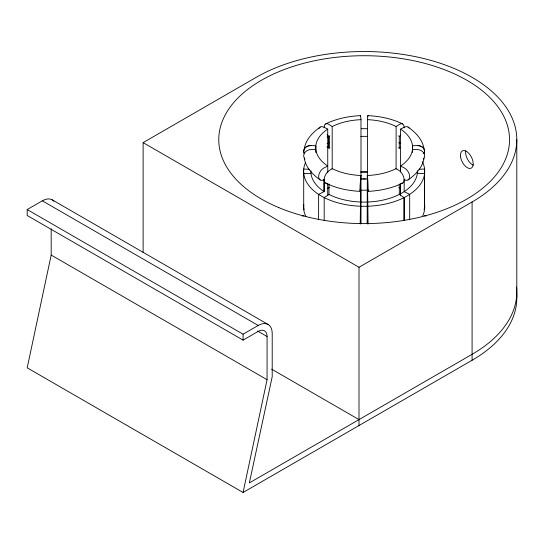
<?xml version="1.0" encoding="UTF-8"?>
<svg xmlns="http://www.w3.org/2000/svg" width="544" height="544" viewBox="0 0 544 544"><rect width="100%" height="100%" fill="white"/><g stroke="black" fill="none" stroke-linecap="round" stroke-linejoin="round"><path stroke-width="0.82" d="M328.998 136.326L328.984 148.186A53.298 30.77 0 0 1 329.814 147.784M360.21 224.019L360.686 190.148A7.269 0.388 -87.8 0 1 360.216 188.374A7.269 0.388 -87.8 0 1 360.686 178.269L360.998 175.474M367.295 223.822L367.615 116.865A7.262 0.388 -87.8 0 1 368.03 116.287M400.568 195.711L400.568 184.232M400.568 171.516L400.568 129.118L404.212 127.276A7.269 4.461 -56.7 0 1 409.068 128.03M404.11 220.497L404.11 197.601L399.31 194.446L399.31 184.062M412.508 152.361L412.508 145.758A48.464 27.982 0 0 0 400.568 129.118M367.492 177.262L367.295 179.01L365.33 178.956A48.083 27.758 0 0 0 364.147 178.949L363.358 178.956M51.184 228.813L51.184 255.061L27.2 367.832L243.08 492.47L472.09 360.257A152.653 88.135 0 0 0 516.555 292.964M243.08 492.47L267.07 379.698L267.07 336.512A12.526 7.235 -60 0 0 258.21 331.398L243.08 340.129L27.2 215.492L27.2 209.556L42.33 200.824A19.795 11.431 -60 0 1 53.897 201.205M304.273 148.947C305.646 139.529 312.766 132.328 320.219 127.051M424.028 158.073C422.654 167.491 415.534 174.692 408.075 179.969M367.295 119.653A48.464 27.982 0 0 1 396.114 126.548L399.31 124.447A7.262 3.91 -63.1 0 1 404.083 127.84M417.452 171.217A53.298 30.77 0 0 1 386.22 199.328A53.298 30.77 0 0 1 328.991 194.446L324.19 197.601L324.19 220.497M400.67 147.295L399.289 148.199L399.31 136.313A7.262 3.91 -63.1 0 0 400.738 135.102M329.331 187.462L327.726 188.469L327.155 188.183M143.126 252.654L143.126 142.63L256.204 77.343A152.653 88.135 0 0 1 472.09 77.343A152.653 88.135 0 0 1 472.09 201.98L472.09 360.257M27.2 209.556L243.08 334.2L258.21 325.462A19.795 11.431 -60 0 1 272.211 333.547L272.211 376.734L249.356 482.916L472.09 354.321A152.653 88.135 0 0 0 516.555 287.028M143.126 142.63L359.006 267.267L472.09 201.98M325.591 123.95C336.41 118.674 348.378 116.219 360.352 115.641M402.703 183.07C391.884 188.346 379.916 190.801 367.948 191.379M318.621 219.824L318.621 194.385L324.081 191.617L324.108 179.738A7.262 4.454 -56.7 0 1 318.621 176.582A7.262 4.454 -56.7 0 1 324.081 167.885L327.753 166.022A48.464 27.982 0 0 1 315.792 149.396L310.95 149.573A7.262 5.916 -6.4 0 0 304.552 152.966A7.262 5.916 -6.4 0 0 304.939 159.059M424.055 153.435A7.269 5.923 -6.4 0 0 417.309 145.574L412.474 145.758L412.474 151.694L412.508 149.464L417.343 149.573A7.262 5.916 6.4 0 1 423.742 152.966A7.262 5.916 6.4 0 1 423.354 159.059M303.702 173.59L310.95 173.318A53.298 30.77 0 0 0 324.095 191.617L324.081 179.751A53.298 30.77 0 0 1 323.388 179.275M418.955 169.259L424.599 169.041L424.599 209.202L423.837 209.175M305.905 216.539A60.574 34.972 0 0 1 303.702 204.653L303.702 209.202L304.456 209.175M360.958 172.006L367.588 172.013A60.574 34.972 0 0 0 360.699 172.013M309.339 169.259L303.702 169.041L303.702 209.202M367.948 115.641C379.916 116.219 391.884 118.674 402.703 123.95M360.352 191.379C348.378 190.801 336.41 188.346 325.591 183.07M327.753 172.802L327.726 129.118L324.081 127.276A7.262 4.454 56.7 0 0 318.866 128.799M409.673 219.824L409.673 194.385L404.185 191.604L404.212 179.751A7.269 4.461 56.7 0 0 409.652 176.569A7.269 4.461 56.7 0 0 404.185 167.865L400.547 166.022L400.568 171.965M52.224 199.845L268.11 324.482M42.33 200.824L258.21 325.462M257.523 331.004L267.07 336.512M271.626 369.158L359.006 419.608M51.184 255.061L267.07 379.698M398.963 187.462L400.568 188.469A48.47 27.982 0 0 0 399.153 187.578M360.291 116.069A7.269 0.388 87.8 0 1 360.686 116.885L360.998 119.673A48.464 27.982 0 0 0 332.18 126.548L328.984 124.447A7.262 3.91 63.1 0 0 324.217 127.847M326.93 146.832L328.984 148.186L328.984 136.313A7.262 3.91 63.1 0 1 327.121 134.62M408.075 127.051C415.534 132.328 422.654 139.529 424.028 148.947M320.219 179.969C312.766 174.692 305.646 167.491 304.273 158.073M401.18 183.335A7.262 3.91 63.1 0 0 404.008 178.561A7.262 3.91 63.1 0 0 399.31 170.714L396.114 168.606A48.464 27.982 0 0 1 367.295 175.494L367.615 178.289M360.951 178.575L360.998 179.01A48.47 27.982 0 0 1 365.33 178.956M516.8 139.665L516.8 297.935M417.343 170.775L417.343 173.318L424.599 173.59L424.599 209.202L424.599 204.653A60.574 34.972 0 0 1 422.695 215.907M404.11 197.601L404.11 219.858M400.547 183.824L400.547 195.697M396.114 126.548L396.093 168.96M368.084 224.019L367.615 190.155A7.262 0.388 87.8 0 0 368.084 188.414A7.262 0.388 87.8 0 0 367.615 178.296M367.295 175.494L367.295 223.72M360.998 119.66L360.998 223.808M360.686 202.028L360.686 190.155A7.262 0.388 -87.8 0 1 360.21 188.414A7.262 0.388 -87.8 0 1 360.686 178.296M359.006 267.267L359.006 425.544M332.18 126.548L332.2 168.96M328.984 184.062L328.984 194.446M327.726 183.28L327.726 195.711M315.826 152.544L315.826 145.758L310.95 145.574A7.262 5.916 6.4 0 0 304.273 153.571M315.792 149.464L315.792 145.758A48.464 27.982 0 0 1 327.726 129.118M310.95 170.775L310.95 173.318M243.08 334.2L243.08 340.129M473.45 165.206A9.69 5.216 63.1 0 1 465.718 150.858M302.342 216.029A145.384 83.939 0 0 1 303.96 215.594M424.334 215.594A145.384 83.939 0 0 1 425.959 216.029M360.998 179.01A48.396 27.941 0 0 1 362.182 178.976M412.508 149.396A48.464 27.982 0 0 1 400.568 166.029M360.998 175.494A48.464 27.982 0 0 1 332.18 168.606L328.984 170.707A7.269 3.917 -63.1 0 0 324.272 178.663A7.269 3.917 -63.1 0 0 327.27 183.314M404.92 179.275A53.298 30.77 0 0 1 404.212 179.751M368.696 190.108A53.298 30.77 0 0 1 359.611 190.108M327.148 137.299A53.298 30.77 0 0 1 329.814 135.912M361.291 128.717A53.298 30.77 0 0 1 367.404 128.731M398.494 135.912A53.298 30.77 0 0 1 399.316 136.32M398.494 147.784A53.298 30.77 0 0 1 399.316 148.192M422.375 161.677A60.568 34.972 0 0 1 364.779 206.285A60.568 34.972 0 0 1 305.599 162.37M327.046 143.677A60.568 34.972 0 0 1 329.528 142.623M360.842 136.401A60.568 34.972 0 0 1 367.336 136.394M398.779 142.623A60.568 34.972 0 0 1 400.772 143.46M417.343 145.581A7.262 5.916 -6.4 0 1 424.028 153.571M304.239 153.435A7.269 5.923 6.4 0 1 310.984 145.574M460.578 156.822A9.69 5.195 63.3 0 0 470.975 168.259A9.69 5.195 63.3 0 0 468.948 153.456A9.69 5.195 63.3 0 0 460.578 156.822M278.841 207.631A145.384 83.939 0 0 0 508.756 148.328A145.384 83.939 0 0 0 304.851 63.022A145.384 83.939 0 0 0 278.841 207.631"/></g></svg>
